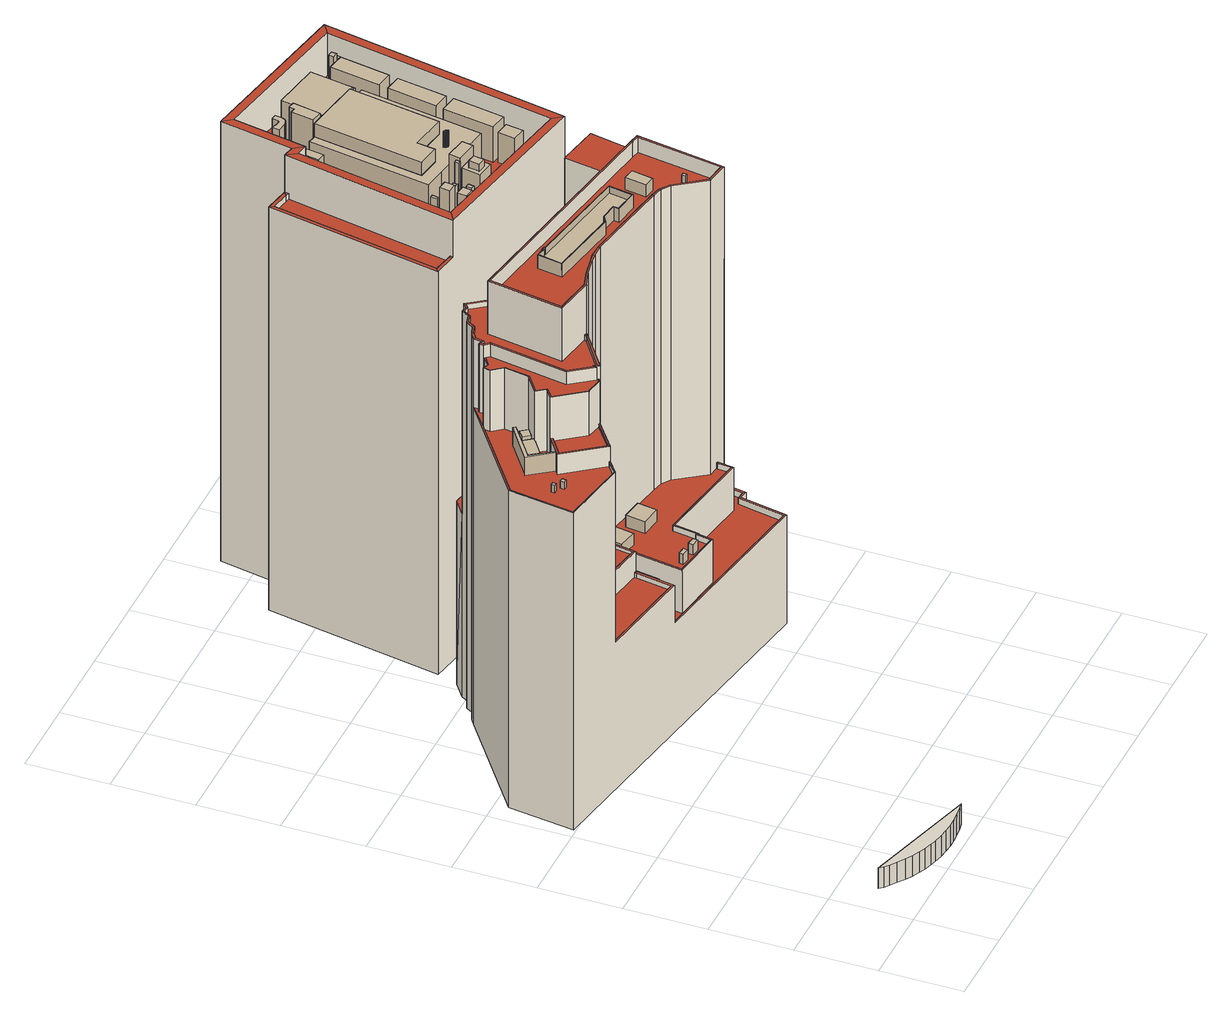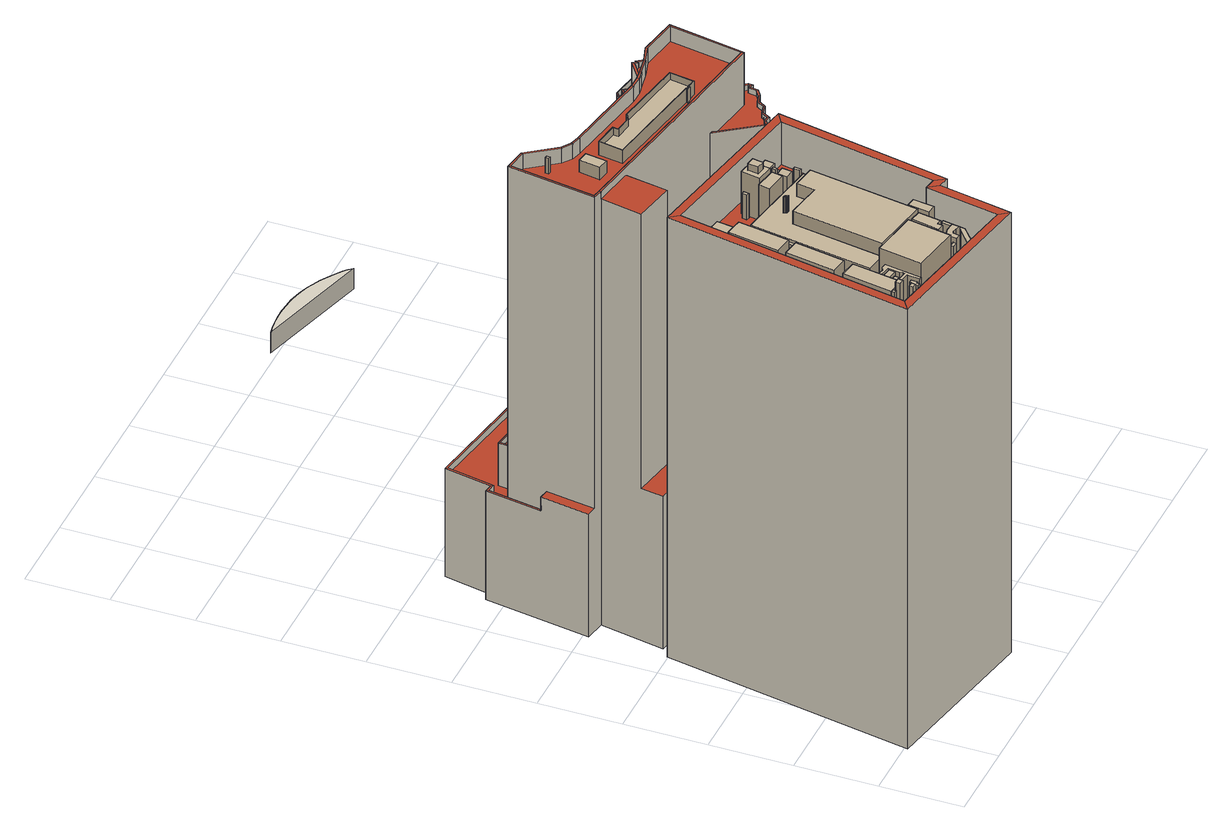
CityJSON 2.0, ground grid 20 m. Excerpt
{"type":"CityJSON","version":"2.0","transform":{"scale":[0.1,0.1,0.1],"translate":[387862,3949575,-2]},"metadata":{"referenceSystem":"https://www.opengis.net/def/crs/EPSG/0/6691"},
"CityObjects":{
"building1":{"type":"Building","attributes":{"class":"3003","usage":"461","measuredHeight":10.1,"storeysAboveGround":9999,"storeysBelowGround":9999,"BuildingDetailAttribute.buildingRoofEdgeArea":-9999,"BuildingDetailAttribute.fireproofStructureType":"1011","BuildingDetailAttribute.urbanPlanType":"21","BuildingDetailAttribute.areaClassificationType":"22","BuildingDetailAttribute.districtsAndZonesType":"5","BuildingDetailAttribute.landUseType":"217","BuildingDetailAttribute.detailedUsage":"0","BuildingDetailAttribute.specifiedBuildingCoverageRate":60,"BuildingDetailAttribute.specifiedFloorAreaRate":300,"BuildingDetailAttribute.surveyYear":"0001","BuildingIDAttribute.prefecture":"13","BuildingIDAttribute.city":"13101"},"geometry":[{"type":"Solid","lod":"1","boundaries":[[[[0,1,2,3,4,5,6,7,8,9,10,11,12,13,14,15,16]],[[15,17,18,16]],[[14,19,17,15]],[[13,20,19,14]],[[12,21,20,13]],[[11,22,21,12]],[[10,23,22,11]],[[9,24,23,10]],[[8,25,24,9]],[[7,26,25,8]],[[6,27,26,7]],[[5,28,27,6]],[[4,29,28,5]],[[3,30,29,4]],[[2,31,30,3]],[[1,32,31,2]],[[0,33,32,1]],[[16,18,33,0]],[[17,19,20,21,22,23,24,25,26,27,28,29,30,31,32,33,18]]]]}]},
"building2":{"type":"Building","attributes":{"延べ面積換算係数":"1","大字・町コード":"55","町・丁目コード":"1","13+区市町村コード+大字・町コード+町・丁目コード":"13101055001","地区計画":"大手町・丸の内・有楽町地区","class":"3002","usage":"403","measuredHeight":117,"storeysAboveGround":23,"storeysBelowGround":0,"RiverFloodingRiskAttribute.description":"10","RiverFloodingRiskAttribute.rank":"1","RiverFloodingRiskAttribute.depth":0.21,"RiverFloodingRiskAttribute.adminType":"2","RiverFloodingRiskAttribute.scale":"2","HighTideRiskAttribute.description":"2","HighTideRiskAttribute.rank":"1","HighTideRiskAttribute.depth":0.19,"BuildingDetailAttribute.buildingRoofEdgeArea":3677.31,"BuildingDetailAttribute.fireproofStructureType":"1001","BuildingDetailAttribute.urbanPlanType":"21","BuildingDetailAttribute.areaClassificationType":"22","BuildingDetailAttribute.districtsAndZonesType":"10","BuildingDetailAttribute.landUseType":"212","BuildingDetailAttribute.detailedUsage":"1241","BuildingDetailAttribute.specifiedBuildingCoverageRate":80,"BuildingDetailAttribute.specifiedFloorAreaRate":1300,"BuildingDetailAttribute.surveyYear":2021,"BuildingIDAttribute.prefecture":"13","BuildingIDAttribute.city":"13101"},"address":[{"country":"日本","locality":"東京都千代田区丸の内一丁目"}],"children":["building2-1","building2-2","building2-3","building2-4"],"geometry":[{"type":"Solid","lod":"2","boundaries":[[[[34,35,36,37,38,39,40,41,42,43,44,45,46,47,48,49,50]],[[51,52,53,54]],[[55,56,57,58]],[[59,60,61,62]],[[63,64,65,66]],[[67,68,69,70]],[[71,72,73,74,75,76,77]],[[78,79,80,81]],[[82,83,84,85]],[[86,87,88,89,90,91,92,93,94,95,96,97,98,99,100]],[[83,101,84]],[[102,103,104,105]],[[106,107,108,109]],[[110,111,63,66]],[[112,113,114,115]],[[116,117,118,119,120,121,122,123,124,125,126,127,128,129]],[[130,131,112,115]],[[132,133,134,135]],[[136,137,138,139,140,141]],[[142,143,144,145]],[[146,147,148,149]],[[150,151,152,153]],[[154,155,156,157]],[[60,158,159,61]],[[160,161,162,163]],[[164,165,166,167,168,169,170,171,172,173,174,175,176,177,178,179,180,181,182,183,184,185]],[[186,187,188,189]],[[190,191,192,193,194,195,196,197,198]],[[103,111,110,104]],[[199,200,201,202]],[[64,203,204,65]],[[205,143,142,206]],[[207,208,209,210]],[[211,212,213,214]],[[145,144,102,105]],[[108,215,109]],[[162,216,217,163]],[[218,219,220,221]],[[222,223,224]],[[225,226,227,228]],[[229,154,157,230]],[[203,231,232,204]],[[233,234,68,67]],[[217,216,229,230]],[[231,59,62,232]],[[235,236,221,220,237,210,209,160,163,217,230,157,156,238,239,240,241,242]],[[243,239,238]],[[208,161,160,209]],[[214,213,244,245]],[[226,246,227]],[[247,248,82,85]],[[249,202,201,250]],[[218,221,236]],[[152,234,233,153]],[[220,219,251,237]],[[69,252,70]],[[80,79,253,254]],[[255,256,257,258]],[[113,259,260,114]],[[257,261,258]],[[262,200,199,263]],[[264,265,266,267,268,269,270,271,272,273,274,275,276,277,278,279,280,281]],[[282,283,284,285]],[[286,205,206,287]],[[288,289,290,291,292,53,52,293]],[[294,295,296]],[[156,155,243,238]],[[245,244,78,81]],[[51,54,297,298]],[[222,131,130,223]],[[299,300,301,302,303,304,305,306,307,308,309,310,311,312,313,314,315,316,317]],[[318,225,228,319]],[[320,321,322,323]],[[324,325,326,327,328]],[[134,133,282,285]],[[283,329,284]],[[330,331,332,333]],[[158,286,287,159]],[[297,256,255,298]],[[321,248,247,322]],[[334,335,336,337,338]],[[253,55,58,254]],[[339,262,263,340]],[[250,212,211,249]],[[341,342,343,344,345,346,347,348]],[[251,207,210,237]],[[336,325,324,337]],[[57,56,151,150]],[[339,340,349]],[[318,319,350]],[[320,323,351]],[[294,107,106,295]],[[352,353,354,355,356,357,358]],[[260,259,132,135]],[[291,253,79,292]],[[285,284,317,316]],[[52,51,88,87]],[[111,103,146,149,34,50,331]],[[213,212,43,42]],[[80,254,164,185]],[[207,251,293,86,100]],[[62,61,124,123]],[[231,203,69,353,352]],[[296,295,355,354]],[[59,306,305,60]],[[180,179,202,249]],[[45,201,194]],[[349,340,176,175]],[[346,345,246,226,107,294]],[[302,205,286,303]],[[134,285,316,315]],[[282,279,278,283]],[[245,81,184,183]],[[142,145,129,128]],[[40,39,54,53]],[[102,277,276,147,146,103]],[[254,58,165,164]],[[54,39,38,297]],[[95,229,216,96]],[[250,201,45,44]],[[104,110,118,117]],[[214,245,183,182]],[[351,323,270,269]],[[138,48,47,139]],[[181,180,249,211]],[[267,186,189,268]],[[40,53,78,244,41]],[[60,305,304,158]],[[153,233,169,168]],[[267,266,112,131,187,186]],[[324,328,73,72]],[[192,139,47,46,193]],[[322,247,272,271]],[[290,289,218,236,235,56,55]],[[141,140,191,190]],[[194,201,200,195]],[[206,142,128,127]],[[278,277,102,144,300,299,329,283]],[[141,190,333,332,136]],[[195,200,262,196]],[[290,55,253,291]],[[95,94,335,334,76,75,154,229]],[[328,327,74,73]],[[173,172,252,69,203,64]],[[319,228,343,342]],[[65,204,121,120]],[[228,227,344,343]],[[276,275,101,83,148,147]],[[292,79,78,53]],[[57,150,167,166]],[[135,134,315,314]],[[340,263,177,176]],[[97,162,161,98]],[[196,262,339,197]],[[212,250,44,43]],[[301,143,205,302]],[[84,101,275,274]],[[61,159,125,124]],[[294,296,354,353,69,68]],[[332,331,50,49,137,136]],[[232,62,123,122]],[[265,113,112,266]],[[279,282,133,280]],[[298,255,90,89]],[[140,139,192,191]],[[46,45,194]],[[81,80,185,184]],[[287,206,127,126]],[[96,216,162,97]],[[110,66,119,118]],[[337,324,72,71]],[[347,346,294,68,234,240,239,243]],[[173,64,63,174]],[[227,246,345,344]],[[98,161,208,99]],[[132,281,280,133]],[[113,265,264,259]],[[225,320,351,269,268,189,188,222,224,308,307,108,107,226]],[[145,105,116,129]],[[300,144,143,301]],[[288,219,218,289]],[[75,74,327,326,155,154]],[[150,153,168,167]],[[85,84,274,273]],[[263,199,178,177]],[[115,114,312,311]],[[114,260,313,312]],[[247,85,273,272]],[[199,202,179,178]],[[235,242,151,56]],[[295,106,356,355]],[[211,214,182,181]],[[321,37,36,248]],[[323,322,271,270]],[[42,41,244,213]],[[67,70,171,170]],[[258,261,92,91]],[[338,337,71,77]],[[241,240,234,152]],[[111,331,330,198,197,339,349,175,174,63]],[[224,223,309,308]],[[284,329,299,317]],[[159,287,126,125]],[[106,109,357,356]],[[66,65,120,119]],[[255,258,91,90]],[[137,49,48,138]],[[256,318,350,341,348,326,325,257]],[[105,104,117,116]],[[109,215,358,357]],[[242,241,152,151]],[[303,286,158,304]],[[293,251,219,288]],[[223,130,310,309]],[[293,52,87,86]],[[233,67,170,169]],[[51,298,89,88]],[[352,358,215,108,307,306,59,231]],[[248,36,35,82]],[[204,232,122,121]],[[350,319,342,341]],[[93,92,261,257,325,336]],[[149,148,83,82,35,34]],[[58,57,166,165]],[[99,208,207,100]],[[130,115,311,310]],[[281,132,259,264]],[[93,336,335,94]],[[243,155,326,348,347]],[[193,46,194]],[[260,135,314,313]],[[334,338,77,76]],[[70,252,172,171]],[[198,330,333,190]],[[256,297,38,37,321,320,225,318]],[[187,131,222,188]]]],"semantics":{"surfaces":[{"type":"GroundSurface"},{"type":"RoofSurface"},{"type":"WallSurface"}],"values":[[0,1,1,1,1,1,1,1,1,1,1,1,1,1,1,1,1,1,1,1,1,1,1,1,1,1,1,1,1,1,1,1,1,1,1,1,1,1,1,1,1,1,1,1,1,1,1,1,1,1,1,1,1,1,1,1,1,1,1,1,1,1,1,1,1,1,1,1,1,1,1,1,1,1,1,1,1,1,1,1,1,1,1,1,1,1,1,1,1,1,1,1,1,1,2,2,2,2,2,2,2,2,2,2,2,2,2,2,2,2,2,2,2,2,2,2,2,2,2,2,2,2,2,2,2,2,2,2,2,2,2,2,2,2,2,2,2,2,2,2,2,2,2,2,2,2,2,2,2,2,2,2,2,2,2,2,2,2,2,2,2,2,2,2,2,2,2,2,2,2,2,2,2,2,2,2,2,2,2,2,2,2,2,2,2,2,2,2,2,2,2,2,2,2,2,2,2,2,2,2,2,2,2,2,2,2,2,2,2,2,2,2,2,2,2,2,2,2,2,2,2,2,2,2,2,2,2,2,2,2,2,2,2,2,2,2]]}}]},
"building2-1":{"type":"BuildingInstallation","parents":["building2"],"geometry":[{"type":"MultiSurface","lod":"2","boundaries":[[[359,360,361,362]],[[363,364,365,366]],[[367,368,369,370]],[[371,372,373,374]],[[375,376,377,378]],[[379,380,381,382]],[[383,384,385,386]],[[387,388,389,390,391,392,393,394,395,396,97]],[[397,398,399,400]],[[401,402,403,404]],[[405,406,407,408]],[[409,410,411,412]],[[413,414,415,416]],[[417,418,419,420]],[[421,422,423,424]],[[425,426,427,428,197]],[[387,429,430,388]],[[431,432,393,392]],[[433,395,394,434,435,389,388,430]],[[396,395,433,436]],[[397,437,438,398]],[[438,439,399,398]],[[393,432,434,394]],[[439,438,437,440]],[[400,440,437,397]],[[439,440,400,399]],[[441,442,426,425]],[[443,427,426,442]],[[444,441,425,197]],[[442,441,444,445,443]],[[443,445,428,427]],[[197,428,445,444]],[[446,447,414,413]],[[416,448,446,413]],[[449,450,421,424]],[[451,447,446,448]],[[414,447,451,415]],[[423,452,449,424]],[[450,449,452,453]],[[421,450,453,422]],[[415,451,448,416]],[[453,452,423,422]],[[405,454,455,406]],[[456,457,417,420]],[[408,458,454,405]],[[419,459,456,420]],[[460,455,454,458]],[[457,456,459,461]],[[417,457,461,418]],[[406,455,460,407]],[[461,459,419,418]],[[407,460,458,408]],[[409,462,463,410]],[[401,404,464,465]],[[404,403,466,464]],[[467,465,464,466]],[[402,401,465,467]],[[403,402,467,466]],[[412,468,462,409]],[[462,468,469,463]],[[410,463,469,411]],[[411,469,468,412]],[[373,470,471,374]],[[372,472,470,373]],[[470,472,473,471]],[[374,471,473,371]],[[371,473,472,372]],[[369,474,475,370]],[[368,476,474,369]],[[477,475,474,476]],[[475,477,367,370]],[[367,477,476,368]],[[478,431,392,391]],[[435,479,390,389]],[[390,479,478,391]],[[431,478,479,435,434,432]],[[436,433,430,429,480]],[[480,429,387,97]],[[97,396,436,480]],[[384,481,482,385]],[[364,483,484,365]],[[383,485,481,384]],[[482,481,485,486]],[[385,482,486,386]],[[487,483,364,363]],[[487,488,484,483]],[[484,488,366,365]],[[366,488,487,363]],[[386,486,485,383]],[[359,489,490,360]],[[362,491,489,359]],[[492,490,489,491]],[[360,490,492,361]],[[361,492,491,362]],[[380,493,494,381]],[[379,495,493,380]],[[494,493,495,496]],[[381,494,496,382]],[[496,495,379,382]],[[377,497,498,378]],[[376,499,497,377]],[[500,498,497,499]],[[378,498,500,375]],[[375,500,499,376]]]}]},
"building2-2":{"type":"BuildingInstallation","parents":["building2"],"geometry":[{"type":"MultiSurface","lod":"2","boundaries":[[[501,502,503,504]],[[505,506,502,501]],[[507,505,501,504]],[[505,507,508,506]],[[506,508,503,502]],[[508,507,504,503]]]}]},
"building2-3":{"type":"BuildingInstallation","parents":["building2"],"geometry":[{"type":"MultiSurface","lod":"2","boundaries":[[[509,510,511,512,513,514,515,516,517,518,519,520]],[[521,520,519,522]],[[522,523,524,521]],[[523,525,526,524]],[[521,527,509,520]],[[521,524,528,527]],[[524,526,529,528]],[[530,511,510,531]],[[531,532,533,530]],[[532,534,535,533]],[[531,510,509,527]],[[527,528,532,531]],[[528,529,534,532]],[[536,522,519,518]],[[536,537,523,522]],[[537,538,525,523]],[[530,539,512,511]],[[530,533,540,539]],[[533,535,541,540]],[[542,543,544,545,546,541,535,534,529,526,525,538]],[[540,541,546,547]],[[548,513,512,539]],[[539,540,547,548]],[[549,542,538,537]],[[550,549,537,536]],[[550,536,518,517]],[[551,543,542,549]],[[552,551,549,550]],[[553,545,544,554]],[[547,546,545,553]],[[552,550,517,516]],[[555,553,554,556]],[[554,544,543,551]],[[548,547,553,555]],[[555,556,515,514]],[[556,554,551,552]],[[548,555,514,513]],[[556,552,516,515]]]}]},
"building2-4":{"type":"BuildingInstallation","parents":["building2"],"geometry":[{"type":"MultiSurface","lod":"2","boundaries":[[[557,558,559,560,561,562,563,564]],[[565,566,567,568,569,570,571,572,573,574,575,576,577]],[[577,578,579,565]],[[565,579,580,566]],[[580,581,567,566]],[[576,582,578,577]],[[567,581,583,568]],[[568,583,584,569]],[[575,585,582,576]],[[574,586,585,575]],[[579,578,582,585,586,587,588,589,590,584,583,581,580]],[[573,587,586,574]],[[569,584,590,570]],[[572,588,587,573]],[[571,589,588,572]],[[570,590,589,571]],[[561,591,592,562]],[[560,593,591,561]],[[562,592,594,563]],[[559,595,593,560]],[[596,597,594,592,591,593,595,598]],[[563,594,597,564]],[[558,598,595,559]],[[564,597,596,557]],[[557,596,598,558]]]}]},
"building3":{"type":"Building","attributes":{"延べ面積換算係数":"1","大字・町コード":"55","町・丁目コード":"1","13+区市町村コード+大字・町コード+町・丁目コード":"13101055001","地区計画":"大手町・丸の内・有楽町地区","class":"3002","usage":"401","measuredHeight":121.7,"storeysAboveGround":20,"storeysBelowGround":3,"RiverFloodingRiskAttribute.description":"10","RiverFloodingRiskAttribute.rank":"1","RiverFloodingRiskAttribute.depth":0.48,"RiverFloodingRiskAttribute.adminType":"2","RiverFloodingRiskAttribute.scale":"2","HighTideRiskAttribute.description":"2","HighTideRiskAttribute.rank":"1","HighTideRiskAttribute.depth":0.18,"BuildingDetailAttribute.buildingRoofEdgeArea":2990.42,"BuildingDetailAttribute.fireproofStructureType":"1001","BuildingDetailAttribute.urbanPlanType":"21","BuildingDetailAttribute.areaClassificationType":"22","BuildingDetailAttribute.districtsAndZonesType":"10","BuildingDetailAttribute.landUseType":"212","BuildingDetailAttribute.detailedUsage":"1210","BuildingDetailAttribute.specifiedBuildingCoverageRate":80,"BuildingDetailAttribute.specifiedFloorAreaRate":1300,"BuildingDetailAttribute.surveyYear":2021,"BuildingIDAttribute.prefecture":"13","BuildingIDAttribute.city":"13101"},"address":[{"country":"日本","locality":"東京都千代田区丸の内一丁目"}],"children":["building3-1","building3-2","building3-3","building3-4","building3-5"],"geometry":[{"type":"Solid","lod":"2","boundaries":[[[[599,600,601,602,603,604]],[[605,606,607,608]],[[609,605,608,610]],[[611,612,613]],[[614,611,613,615]],[[616,617,618,619,620,621]],[[622,623,624]],[[625,626,627,628]],[[629,609,610,630]],[[622,631,632,623]],[[626,629,630,627]],[[633,634,635,636,637,638]],[[631,614,615,632]],[[607,606,625,628]],[[624,623,633,638]],[[627,630,620,619]],[[629,599,604,609]],[[631,601,600,614]],[[605,603,602,606]],[[608,607,617,616]],[[613,612,637,636]],[[609,604,603,605]],[[630,610,621,620]],[[610,608,616,621]],[[623,632,634,633]],[[615,613,636,635]],[[629,626,611,614,600,599]],[[628,627,619,618]],[[638,637,612,611,626,625,622,624]],[[632,615,635,634]],[[625,606,602,601,631,622]],[[607,628,618,617]]]],"semantics":{"surfaces":[{"type":"GroundSurface"},{"type":"RoofSurface"},{"type":"WallSurface"}],"values":[[0,1,1,1,1,1,1,1,1,1,1,1,1,1,2,2,2,2,2,2,2,2,2,2,2,2,2,2,2,2,2,2]]}}]},
"building3-1":{"type":"BuildingInstallation","parents":["building3"],"geometry":[{"type":"MultiSurface","lod":"2","boundaries":[[[639,640,641,642,643,644,645,646,647,648,649,650,651]],[[652,653,654,655,656,657,658,659,660,661,662,663,664,665]],[[666,667,668,669,670,671,672,673,674,675,676,677]],[[678,679,680,681,682,683,684]],[[685,686,687,688,689,690,691,692,693,694,695,696,697,698]],[[666,677,699,700]],[[649,648,701,702]],[[650,649,702,703]],[[648,647,704,701]],[[651,650,703,705]],[[639,651,705,706]],[[647,646,707,704]],[[640,639,706,708]],[[646,645,709,707]],[[645,644,710,709]],[[641,640,708,711]],[[709,710,712,713,711,708,706,705,703,702,701,704,707]],[[644,643,712,710]],[[642,641,711,713]],[[643,642,713,712]],[[656,655,714,715]],[[655,654,716,714]],[[654,653,717,716]],[[653,652,718,717]],[[652,665,719,718]],[[665,664,720,719]],[[682,681,721,722]],[[664,663,723,720]],[[724,725,726,727,728,715,714,716,717,718,719,720,723,729]],[[657,656,715,728]],[[662,661,724,729]],[[663,662,729,723]],[[661,660,725,724]],[[660,659,726,725]],[[681,680,730,721]],[[683,682,722,731]],[[677,676,732,699]],[[676,675,733,732]],[[675,674,734,733]],[[659,658,727,726]],[[674,673,735,734]],[[673,672,736,735]],[[732,733,734,735,736,737,738,739,740,741,700,699]],[[672,671,737,736]],[[731,722,721,730,742,743,744]],[[697,696,745,746]],[[698,697,746,747]],[[671,670,738,737]],[[696,695,748,745]],[[667,666,700,741]],[[695,694,749,748]],[[670,669,739,738]],[[668,667,741,740]],[[658,657,728,727]],[[669,668,740,739]],[[694,693,750,749]],[[685,698,747,751]],[[693,692,752,750]],[[688,687,753,754]],[[687,686,755,753]],[[756,757,758,754,753,755,751,747,746,745,748,749,750,752]],[[689,688,754,758]],[[686,685,751,755]],[[680,679,742,730]],[[692,691,756,752]],[[690,689,758,757]],[[684,683,731,744]],[[691,690,757,756]],[[679,678,743,742]],[[678,684,744,743]]]}]},
"building3-2":{"type":"BuildingInstallation","parents":["building3"],"geometry":[{"type":"MultiSurface","lod":"2","boundaries":[[[759,760,761,762]],[[763,759,762,764]],[[765,763,764,766]],[[760,767,768,761]],[[769,765,766,770]],[[771,772,773,774]],[[772,775,776,773]],[[777,760,778,779]],[[760,759,780,778]],[[767,771,774,768]],[[759,763,781,780]],[[782,783,784,785]],[[780,781,786,787,779,778]],[[768,774,773,776,788,789,770,766,764,762,761]],[[786,781,763,765]],[[775,790,788,776]],[[769,777,779,787]],[[783,791,792,784]],[[793,785,784,792]],[[657,782,785,793]],[[765,769,787,786]],[[791,657,793,792]],[[794,769,770,789]],[[790,794,789,788]],[[763,765,769,794,790,775,772,771,767,760,759]],[[759,760,777,769,765,763]],[[782,657,791,783]]]}]},
"building3-3":{"type":"BuildingInstallation","parents":["building3"],"geometry":[{"type":"MultiSurface","lod":"2","boundaries":[[[795,796,797,798,799,800]],[[796,795,801,802]],[[795,800,803,801]],[[797,796,802,804]],[[805,806,804,802,801,803]],[[798,797,804,806]],[[799,798,806,805]],[[800,799,805,803]]]}]},
"building3-4":{"type":"BuildingInstallation","parents":["building3"],"geometry":[{"type":"MultiSurface","lod":"2","boundaries":[[[807,808,809,810,811,812,813,814,815,816,817,818,819,820,821,822,823,824,825,826,827,828,829,830,831,832,833,834,835,836]],[[831,830,837,838]],[[832,831,838,839]],[[830,829,840,837]],[[833,832,839,841]],[[829,828,842,840]],[[834,833,841,843]],[[835,834,843,844]],[[828,827,845,842]],[[836,835,844,846]],[[807,836,846,847]],[[808,807,847,848]],[[827,826,849,845]],[[809,808,848,850]],[[810,809,850,851]],[[826,825,852,849]],[[853,854,855,856,857,858,859,860,861,862,863,851,850,848,847,846,844,843,841,839,838,837,840,842,845,849,852,864,865,866]],[[825,824,864,852]],[[824,823,865,864]],[[811,810,851,863]],[[823,822,866,865]],[[812,811,863,862]],[[822,821,853,866]],[[821,820,854,853]],[[813,812,862,861]],[[820,819,855,854]],[[819,818,856,855]],[[818,817,857,856]],[[814,813,861,860]],[[815,814,860,859]],[[817,816,858,857]],[[816,815,859,858]]]}]},
"building3-5":{"type":"BuildingInstallation","parents":["building3"],"geometry":[{"type":"MultiSurface","lod":"2","boundaries":[[[867,868,869,870]],[[871,872,873,874]],[[875,876,877,878]],[[879,880,881,882]],[[883,884,885,886]],[[887,888,889,890]],[[891,892,893,894]],[[895,896,897,898]],[[899,900,901,902]],[[903,904,905,906]],[[907,908,909,910]],[[911,912,913,914]],[[915,916,917,918]],[[919,920,921,922]],[[923,924,925,926]],[[927,928,929,930]],[[931,932,933,934]],[[935,936,937,938]],[[939,940,941,942]],[[943,944,945,946]],[[947,948,949,950]],[[951,952,953,954]],[[950,949,955,956]],[[957,958,959,960]],[[961,962,963,964]],[[965,966,967,968]],[[969,962,961,970]],[[971,972,973,974]],[[975,976,977,978]],[[979,980,981,982]],[[983,984,985,986]],[[987,988,989,990]],[[982,981,991,992]],[[993,994,995,996]],[[997,998,999,1000]],[[1001,1002,1003,1004]],[[1005,1006,1007,1008]],[[1009,1010,1011,1012,1013,1014,1015]],[[1016,1002,1001,1017]],[[1018,1019,1020,1021]],[[1022,1023,1024,1025]],[[1026,1027,1028,1029]],[[1030,1031,1032,1033]],[[1034,1035,1036,1037]],[[1038,1039,1040,1041]],[[1042,1043,1044,1045]],[[1046,1047,1048,1049]],[[1050,1051,1052,1053]],[[1054,1055,1056,1057]],[[1058,1059,1060,1061]],[[1062,1063,1064,1065]],[[1066,1067,1068,1069]],[[1070,1071,1061,1072]],[[1073,1074,1075,1076]],[[1077,1078,1079,1080]],[[1081,1082,1083,1084]],[[1085,691,1086,1087]],[[870,869,1088,1089]],[[894,893,1090,1091]],[[905,904,1092,1093]],[[960,959,1094,1095]],[[976,975,1096,1097]],[[1052,1051,1098,1099]],[[1068,1067,1100,1101]],[[1072,1061,1102,1103]],[[896,895,1104,1105]],[[895,898,1106,1104]],[[1105,1104,1106,1107]],[[871,874,1108,1109]],[[897,896,1105,1107]],[[874,873,1110,1108]],[[898,897,1107,1106]],[[1111,1109,1108,1110]],[[872,871,1109,1111]],[[915,918,1112,1113]],[[873,872,1111,1110]],[[918,917,1114,1112]],[[1115,1113,1112,1114]],[[916,915,1113,1115]],[[917,916,1115,1114]],[[1010,1009,1116,1117]],[[1009,1015,1118,1116]],[[1011,1010,1117,1119]],[[887,890,1120,1121]],[[1013,1012,1122,1123]],[[1012,1011,1119,1122]],[[1056,1055,1124,1125]],[[1126,1123,1122,1119,1117,1116,1118]],[[907,910,1127,1128]],[[890,889,1129,1120]],[[1055,1054,1130,1124]],[[1015,1014,1126,1118]],[[1131,1121,1120,1129]],[[888,887,1121,1131]],[[1014,1013,1123,1126]],[[1124,1130,1132,1125]],[[910,909,1133,1127]],[[1057,1056,1125,1132]],[[1134,1128,1127,1133]],[[908,907,1128,1134]],[[889,888,1131,1129]],[[1054,1057,1132,1130]],[[909,908,1134,1133]],[[903,906,1135,1136]],[[892,891,1137,1138]],[[891,894,1091,1137]],[[1138,1137,1091,1090]],[[906,905,1093,1135]],[[893,892,1138,1090]],[[1092,1136,1135,1093]],[[904,903,1136,1092]],[[885,884,1139,1140]],[[902,901,1141,1142]],[[882,881,1143,1144]],[[901,900,1145,1141]],[[1145,1146,1142,1141]],[[899,902,1142,1146]],[[900,899,1146,1145]],[[981,980,1147,991]],[[919,922,1148,1149]],[[881,880,1150,1143]],[[884,883,1151,1139]],[[1150,1152,1144,1143]],[[1017,1001,1004,1153]],[[879,882,1144,1152]],[[1140,1139,1151,1154]],[[886,885,1140,1154]],[[1041,1040,1155,1156]],[[914,913,1157,1158]],[[880,879,1152,1150]],[[951,954,1159,1160]],[[1053,1052,1099,1161]],[[980,979,1162,1147]],[[954,953,1163,1159]],[[1147,1162,992,991]],[[883,886,1154,1151]],[[1164,1160,1159,1163]],[[952,951,1160,1164]],[[1003,1165,1153,1004]],[[922,921,1166,1148]],[[1016,1017,1153,1165]],[[938,937,1167,1168]],[[869,868,1169,1088]],[[1040,1039,1170,1155]],[[1169,1171,1089,1088]],[[913,912,1172,1157]],[[1173,1149,1148,1166]],[[691,1085,1174,1175]],[[867,870,1089,1171]],[[1170,1176,1156,1155]],[[1172,1177,1158,1157]],[[920,919,1149,1173]],[[868,867,1171,1169]],[[1038,1041,1156,1176]],[[911,914,1158,1177]],[[953,952,1164,1163]],[[1085,1087,1178,1174]],[[1098,1179,1161,1099]],[[1175,1174,1178,1180]],[[1086,691,1175,1180]],[[1050,1053,1161,1179]],[[1087,1086,1180,1178]],[[979,982,992,1162]],[[937,936,1181,1167]],[[1181,1182,1168,1167]],[[949,948,1183,955]],[[935,938,1168,1182]],[[1002,1016,1165,1003]],[[970,961,964,1184]],[[1081,1084,1185,1186]],[[1039,1038,1176,1170]],[[912,911,1177,1172]],[[1084,1083,1187,1185]],[[1008,1007,1188,1189]],[[1190,1186,1185,1187]],[[1082,1081,1186,1190]],[[1051,1050,1179,1098]],[[921,920,1173,1166]],[[1083,1082,1190,1187]],[[1033,1032,1191,1192]],[[936,935,1182,1181]],[[1049,1048,1193,1194]],[[948,947,1195,1183]],[[1183,1195,956,955]],[[963,1196,1184,964]],[[969,970,1184,1196]],[[1007,1006,1197,1188]],[[1197,1198,1189,1188]],[[1005,1008,1189,1198]],[[1032,1031,1199,1191]],[[1199,1200,1192,1191]],[[1030,1033,1192,1200]],[[1048,1047,1201,1193]],[[1201,1202,1194,1193]],[[1046,1049,1194,1202]],[[947,950,956,1195]],[[962,969,1196,963]],[[1006,1005,1198,1197]],[[930,929,1203,1204]],[[1031,1030,1200,1199]],[[942,941,1205,1206]],[[968,967,1207,1208]],[[929,928,1209,1203]],[[1047,1046,1202,1201]],[[1209,1210,1204,1203]],[[927,930,1204,1210]],[[941,940,1211,1205]],[[1022,1025,1212,1213]],[[1211,1214,1206,1205]],[[967,966,1215,1207]],[[1215,1216,1208,1207]],[[939,942,1206,1214]],[[965,968,1208,1216]],[[928,927,1210,1209]],[[1025,1024,1217,1212]],[[978,977,1218,1219]],[[1220,1213,1212,1217]],[[1023,1022,1213,1220]],[[977,976,1097,1218]],[[1000,999,1221,1222]],[[940,939,1214,1211]],[[1097,1096,1219,1218]],[[966,965,1216,1215]],[[975,978,1219,1096]],[[1024,1023,1220,1217]],[[999,998,1223,1221]],[[1223,1224,1222,1221]],[[997,1000,1222,1224]],[[974,973,1225,1226]],[[998,997,1224,1223]],[[959,958,1227,1094]],[[1227,1228,1095,1094]],[[1021,1020,1229,1230]],[[957,960,1095,1228]],[[926,925,1231,1232]],[[973,972,1233,1225]],[[995,994,1234,1235]],[[1233,1236,1226,1225]],[[925,924,1237,1231]],[[971,974,1226,1236]],[[958,957,1228,1227]],[[1237,1238,1232,1231]],[[994,993,1239,1234]],[[972,971,1236,1233]],[[1020,1019,1240,1229]],[[1234,1239,1241,1235]],[[1037,1036,1242,1243]],[[923,926,1232,1238]],[[996,995,1235,1241]],[[1240,1244,1230,1229]],[[924,923,1238,1237]],[[1018,1021,1230,1244]],[[945,944,1245,1246]],[[993,996,1241,1239]],[[946,945,1246,1247]],[[1036,1035,1248,1242]],[[1248,1249,1243,1242]],[[878,877,1250,1251]],[[1034,1037,1243,1249]],[[1019,1018,1244,1240]],[[1245,1252,1247,1246]],[[1035,1034,1249,1248]],[[944,943,1252,1245]],[[1063,1062,1253,1254]],[[934,933,1255,1256]],[[986,985,1257,1258]],[[943,946,1247,1252]],[[985,984,1259,1257]],[[1259,1260,1258,1257]],[[877,876,1261,1250]],[[983,986,1258,1260]],[[1029,1028,1262,1263]],[[984,983,1260,1259]],[[1261,1264,1251,1250]],[[1028,1027,1265,1262]],[[1069,1068,1101,1266]],[[875,878,1251,1264]],[[1265,1267,1263,1262]],[[933,932,1268,1255]],[[1026,1029,1263,1267]],[[1027,1026,1267,1265]],[[1045,1044,1269,1270]],[[1062,1065,1271,1253]],[[1254,1253,1271,1272]],[[1064,1063,1254,1272]],[[1044,1043,1273,1269]],[[1273,1274,1270,1269]],[[1100,1275,1266,1101]],[[1078,1077,1276,1277]],[[1066,1069,1266,1275]],[[1042,1045,1270,1274]],[[1268,1278,1256,1255]],[[987,990,1279,1280]],[[1043,1042,1274,1273]],[[876,875,1264,1261]],[[1077,1080,1281,1276]],[[1282,1277,1276,1281]],[[1079,1078,1277,1282]],[[1067,1066,1275,1100]],[[931,934,1256,1278]],[[1080,1079,1282,1281]],[[1065,1064,1272,1271]],[[990,989,1283,1279]],[[932,931,1278,1268]],[[1284,1280,1279,1283]],[[1060,1059,1285,1286]],[[988,987,1280,1284]],[[1059,1058,1287,1285]],[[989,988,1284,1283]],[[1286,1285,1287,1288]],[[1074,1073,1289,1290]],[[1061,1060,1286,1288]],[[1073,1076,1291,1289]],[[1290,1289,1291,1292]],[[1075,1074,1290,1292]],[[1076,1075,1292,1291]],[[1058,1061,1288,1287]],[[1070,1072,1103,1293]],[[1294,1293,1103,1102]],[[1071,1070,1293,1294]],[[1061,1071,1294,1102]]]}]}
},
"vertices":[
[217,3,56],[196,5,56],[175,7,56],[153,12,56],[138,16,56],[119,22,56],[104,29,56],[85,38,56],[69,48,56],[51,60,56],[35,71,56],[25,80,56],[17,90,56],[300,11,56],[283,7,56],[259,4,56],[238,3,56],[259,4,111],[238,3,111],[283,7,111],[300,11,111],[17,90,111],[25,80,111],[35,71,111],[51,60,111],[69,48,111],[85,38,111],[104,29,111],[119,22,111],[138,16,111],[153,12,111],[175,7,111],[196,5,111],[217,3,111],
[957,1022,25],[915,764,25],[894,767,25],[872,651,25],[3,797,25],[25,958,25],[276,1142,25],[293,1154,25],[315,1161,25],[326,1179,25],[349,1185,25],[360,1203,25],[399,1232,25],[811,1156,25],[821,1210,25],[937,1188,25],[908,1031,25],[27,956,883],[226,1102,883],[276,1142,883],[25,958,883],[263,1113,1068],[272,1102,1068],[278,1104,1068],[268,1115,1068],[472,944,1197],[496,947,1197],[495,953,1197],[471,949,1197],[322,1128,1197],[290,940,1197],[296,944,1197],[326,1122,1197],[289,858,1068],[288,851,1068],[389,923,1068],[377,920,1068],[142,889,915],[207,799,915],[267,845,915],[272,848,915],[235,855,915],[187,921,915],[184,919,915],[276,1142,1068],[274,1124,1068],[278,1119,1068],[281,1139,1068],[915,764,318],[938,902,318],[932,897,318],[911,770,318],[228,1100,869],[226,1102,869],[27,956,869],[6,799,869],[171,771,869],[202,795,869],[204,797,869],[136,890,869],[185,925,869],[184,925,869],[207,943,869],[192,965,869],[236,998,869],[245,1057,869],[226,1083,869],[932,903,318],[899,809,1197],[933,1026,1197],[927,1022,1197],[895,815,1197],[427,831,475],[431,826,475],[449,940,475],[443,934,475],[907,1026,1197],[908,1031,1197],[477,736,417],[606,716,417],[603,720,417],[482,739,417],[895,815,1157],[927,1022,1157],[907,1026,1157],[326,1122,1157],[296,944,1157],[388,929,1157],[429,941,1157],[471,949,1157],[495,953,1157],[527,953,1157],[747,915,1157],[771,909,1157],[794,893,1157],[845,822,1157],[500,857,417],[496,854,417],[615,753,417],[624,812,417],[621,816,417],[612,758,417],[927,1133,437],[937,1188,437],[821,1210,437],[811,1156,437],[811,1154,437],[824,1152,437],[794,893,1197],[790,890,1197],[842,817,1197],[845,822,1197],[933,1026,356],[914,906,356],[938,902,356],[957,1022,356],[245,913,1068],[240,911,1068],[280,856,1068],[281,863,1068],[235,855,1034],[277,848,1034],[276,850,1034],[237,857,1034],[526,947,1197],[527,953,1197],[239,997,1034],[236,998,1034],[192,965,1034],[195,965,1034],[269,1120,1054],[268,1115,1054],[278,1104,1054],[245,913,1054],[281,863,1054],[284,865,1054],[289,858,1054],[377,920,1054],[380,925,1054],[290,940,1054],[322,1128,1054],[455,1106,1054],[453,1111,1054],[386,1204,1054],[375,1196,1054],[361,1198,1054],[351,1181,1054],[329,1175,1054],[318,1157,1054],[297,1151,1054],[281,1139,1054],[278,1119,1054],[486,793,372],[496,854,372],[436,863,372],[427,802,372],[824,1152,520],[811,1154,520],[811,1156,520],[399,1232,520],[360,1203,520],[374,1201,520],[387,1211,520],[463,1104,520],[807,1048,520],[375,1196,1068],[374,1201,1068],[360,1203,1068],[361,1198,1068],[389,923,1197],[388,929,1197],[769,904,1197],[771,909,1197],[226,1083,1034],[245,1057,1034],[248,1057,1034],[228,1084,1034],[329,1175,1068],[326,1179,1068],[315,1161,1068],[318,1157,1068],[443,939,475],[207,943,1034],[210,943,1034],[264,1112,1034],[242,1096,1034],[242,1094,1034],[264,1109,1034],[436,863,417],[441,866,417],[437,867,417],[415,728,422],[431,826,422],[424,821,422],[410,734,422],[184,925,1034],[187,925,1034],[430,936,1197],[429,941,1197],[284,865,1068],[283,858,1068],[272,1102,1034],[266,1110,1034],[230,1097,1034],[283,855,1034],[285,856,1034],[283,858,1034],[280,856,1034],[240,911,1034],[286,854,1034],[293,1154,1068],[297,1151,1068],[425,827,422],[890,772,318],[894,767,318],[351,1181,1068],[349,1185,1068],[228,1100,1034],[380,925,1068],[264,1125,1068],[269,1120,1068],[171,771,883],[172,768,883],[206,794,883],[202,795,883],[612,753,417],[609,758,417],[204,797,883],[387,1211,1068],[386,1204,1068],[612,753,301],[606,716,301],[477,736,301],[486,793,301],[427,802,301],[416,733,301],[421,732,301],[868,657,301],[890,772,301],[911,770,301],[932,897,301],[932,903,301],[914,906,301],[899,809,301],[871,813,301],[866,773,301],[624,812,301],[615,753,301],[866,773,417],[871,813,417],[866,810,417],[863,778,417],[746,910,1197],[747,915,1197],[242,1096,883],[264,1112,883],[263,1113,883],[264,1125,883],[274,1124,883],[228,1100,883],[288,851,475],[299,854,475],[295,856,475],[3,797,883],[6,799,883],[866,814,402],[842,817,402],[790,890,402],[769,904,402],[746,910,402],[526,947,402],[496,947,402],[472,944,402],[449,940,402],[437,867,402],[441,866,402],[500,857,402],[482,739,402],[603,720,402],[609,758,402],[612,758,402],[621,816,402],[863,778,402],[866,810,402],[172,768,422],[185,772,422],[415,728,318],[872,651,318],[868,657,318],[421,732,318],[207,799,923],[206,794,923],[277,848,923],[272,848,923],[267,845,923],[866,814,417],[807,1048,1177],[908,1031,1177],[927,1133,1177],[824,1152,1177],[187,921,923],[185,925,923],[136,890,923],[142,889,923],[184,919,923],[463,1104,1068],[453,1111,1068],[178,773,409],[185,772,409],[410,734,409],[424,821,409],[425,827,409],[288,851,409],[286,854,409],[277,848,409],[455,1106,1068],[178,773,422],[416,733,318],[430,936,466],[389,923,466],[295,856,466],[299,854,466],[427,831,466],[443,934,466],[443,939,466],
[556,742,402],[558,754,402],[577,751,402],[576,739,402],[535,746,402],[516,749,402],[518,759,402],[536,757,402],[101,863,869],[99,853,869],[90,855,869],[92,865,869],[80,877,869],[80,869,869],[71,869,869],[72,878,869],[842,881,1157],[841,873,1157],[834,874,1157],[835,882,1157],[639,861,402],[589,868,402],[596,916,402],[646,908,402],[542,876,402],[495,884,402],[503,931,402],[550,923,402],[153,937,869],[134,964,869],[115,950,869],[151,900,869],[147,897,869],[106,953,869],[197,1019,869],[201,1013,869],[177,995,869],[196,969,869],[200,977,869],[188,993,869],[206,1007,869],[219,990,869],[683,997,1157],[691,995,1157],[688,981,1157],[680,982,1157],[644,991,1157],[648,1015,1157],[670,1011,1157],[666,988,1157],[672,1103,520],[679,1138,520],[731,1129,520],[725,1093,520],[620,1102,520],[624,1133,520],[631,1132,520],[627,1101,520],[649,1140,520],[671,1136,520],[668,1119,520],[647,1122,520],[625,1143,520],[634,1142,520],[633,1134,520],[624,1135,520],[410,1179,520],[405,1186,520],[427,1200,520],[503,1098,520],[153,937,902],[134,964,902],[106,953,918],[197,1019,918],[177,995,902],[201,1013,918],[115,950,918],[196,969,902],[200,977,905],[188,993,905],[206,1007,905],[219,990,905],[410,1179,545],[405,1186,545],[427,1200,545],[463,1104,545],[503,1098,545],[620,1102,538],[624,1133,538],[627,1101,538],[624,1135,533],[625,1143,533],[631,1132,538],[633,1134,533],[634,1142,533],[644,991,1161],[648,1015,1161],[647,1122,534],[649,1140,534],[666,988,1161],[668,1119,534],[670,1011,1161],[671,1136,534],[672,1103,543],[679,1138,543],[680,982,1161],[683,997,1161],[688,981,1161],[691,995,1161],[725,1093,543],[731,1129,543],[71,869,889],[72,878,889],[80,869,889],[80,877,889],[90,855,889],[92,865,889],[99,853,889],[101,863,889],[147,897,918],[151,900,918],[192,965,902],[495,884,433],[503,931,433],[516,749,430],[518,759,430],[542,876,433],[550,923,433],[535,746,430],[536,757,430],[556,742,430],[558,754,430],[576,739,430],[577,751,430],[589,868,434],[596,916,434],[639,861,434],[646,908,434],[834,874,1199],[835,882,1199],[841,873,1199],[842,881,1199],
[783,944,1157],[791,997,1157],[819,992,1157],[810,940,1157],[783,944,1190],[791,997,1190],[810,940,1190],[819,992,1190],
[678,977,1157],[638,983,1157],[622,974,1157],[445,1004,1157],[455,1065,1157],[477,1062,1157],[477,1065,1157],[488,1063,1157],[488,1060,1157],[746,1016,1157],[736,955,1157],[676,964,1157],[676,964,1193],[736,955,1193],[735,957,1193],[679,966,1193],[735,957,1175],[679,966,1175],[678,977,1193],[680,979,1193],[680,979,1175],[622,974,1193],[638,983,1193],[638,985,1193],[622,976,1193],[638,985,1175],[622,976,1175],[746,1016,1193],[744,1015,1193],[744,1015,1175],[445,1004,1193],[447,1005,1193],[447,1005,1175],[485,1058,1175],[486,1061,1175],[479,1062,1175],[478,1059,1175],[457,1063,1175],[457,1063,1193],[455,1065,1193],[485,1058,1193],[488,1060,1193],[486,1061,1193],[488,1063,1193],[478,1059,1193],[479,1062,1193],[477,1062,1193],[477,1065,1193],
[479,1062,1157],[486,1061,1157],[485,1058,1157],[487,1058,1157],[487,1055,1157],[476,1056,1157],[476,1060,1157],[478,1059,1157],[622,976,1157],[621,984,1157],[619,991,1157],[617,994,1157],[614,995,1157],[495,1017,1157],[497,1029,1157],[622,1008,1157],[626,1006,1157],[629,1002,1157],[632,998,1157],[632,995,1157],[632,982,1157],[632,982,1160],[622,976,1160],[621,984,1160],[619,991,1160],[632,995,1160],[617,994,1160],[614,995,1160],[632,998,1160],[629,1002,1160],[626,1006,1160],[622,1008,1160],[497,1029,1160],[495,1017,1160],[487,1055,1159],[476,1056,1159],[487,1058,1159],[476,1060,1159],[485,1058,1159],[479,1062,1159],[478,1059,1159],[486,1061,1159],
[939,1198,7],[437,1291,7],[517,1720,7],[608,1703,7],[642,1883,7],[1052,1807,7],[642,1883,1196],[608,1703,1196],[626,1678,1196],[659,1858,1196],[1052,1807,1196],[1027,1790,1196],[499,1280,1096],[501,1288,1096],[492,1290,1096],[437,1291,1096],[448,1298,1096],[659,1858,1080],[626,1678,1080],[598,1683,1080],[524,1297,1080],[922,1223,1080],[1027,1790,1080],[581,1708,1096],[571,1701,1096],[580,1699,1096],[581,1708,1196],[499,1280,1196],[524,1297,1196],[598,1683,1196],[939,1198,1196],[922,1223,1196],[517,1720,1096],[524,1709,1096],[571,1701,1080],[524,1709,1080],[448,1298,1080],[492,1290,1080],[501,1288,1080],[580,1699,1080],
[621,1615,1080],[621,1619,1080],[621,1624,1080],[625,1643,1080],[635,1642,1080],[632,1622,1080],[632,1619,1080],[633,1616,1080],[635,1613,1080],[633,1602,1080],[628,1606,1080],[625,1608,1080],[623,1612,1080],[915,1686,1080],[914,1678,1080],[890,1683,1080],[882,1678,1080],[869,1680,1080],[884,1771,1080],[891,1770,1080],[886,1739,1080],[916,1734,1080],[915,1727,1080],[883,1732,1080],[882,1727,1080],[885,1721,1080],[880,1692,1080],[890,1765,1080],[895,1765,1080],[896,1772,1080],[902,1771,1080],[902,1764,1080],[905,1764,1080],[905,1757,1080],[901,1758,1080],[900,1753,1080],[897,1753,1080],[897,1749,1080],[889,1749,1080],[697,1806,1080],[695,1801,1080],[656,1771,1080],[648,1722,1080],[640,1723,1080],[649,1777,1080],[686,1808,1080],[698,1785,1080],[710,1781,1080],[719,1779,1080],[723,1780,1080],[725,1783,1080],[728,1797,1080],[740,1795,1080],[738,1780,1080],[737,1776,1080],[734,1771,1080],[730,1767,1080],[724,1765,1080],[718,1764,1080],[695,1766,1080],[889,1749,1147],[890,1765,1147],[633,1602,1123],[628,1606,1123],[625,1608,1123],[635,1613,1123],[623,1612,1123],[621,1615,1123],[633,1616,1123],[621,1619,1123],[632,1619,1123],[632,1622,1123],[621,1624,1123],[635,1642,1123],[625,1643,1123],[882,1678,1156],[869,1680,1156],[890,1683,1156],[914,1678,1156],[915,1686,1156],[880,1692,1156],[885,1721,1156],[648,1722,1128],[640,1723,1128],[882,1727,1156],[915,1727,1156],[916,1734,1156],[886,1739,1156],[891,1770,1156],[884,1771,1156],[883,1732,1156],[656,1771,1128],[649,1777,1128],[897,1749,1147],[897,1753,1147],[900,1753,1147],[901,1758,1147],[905,1757,1147],[905,1764,1147],[902,1764,1147],[902,1771,1147],[896,1772,1147],[895,1765,1147],[695,1801,1128],[697,1806,1128],[686,1808,1128],[724,1765,1169],[718,1764,1169],[695,1766,1169],[730,1767,1169],[734,1771,1169],[737,1776,1169],[698,1785,1169],[738,1780,1169],[719,1779,1169],[723,1780,1169],[710,1781,1169],[740,1795,1169],[728,1797,1169],[725,1783,1169],
[721,1413,1080],[665,1422,1080],[665,1422,1163],[721,1413,1163],[728,1458,1080],[728,1458,1163],[817,1443,1080],[817,1443,1163],[708,1690,1080],[708,1690,1163],[854,1667,1080],[854,1667,1163],[688,1694,1080],[639,1395,1080],[639,1395,1163],[688,1694,1163],[691,1387,1080],[691,1387,1163],[709,1691,1080],[665,1422,1198],[709,1691,1198],[721,1413,1198],[728,1458,1198],[765,1791,1080],[747,1685,1080],[747,1685,1194],[765,1791,1194],[817,1443,1198],[854,1667,1198],[855,1360,1163],[904,1659,1163],[855,1360,1080],[867,1665,1080],[867,1665,1194],[884,1771,1194],[904,1659,1080],
[720,1698,1080],[729,1753,1080],[742,1751,1080],[744,1764,1080],[760,1761,1080],[748,1693,1080],[720,1698,1198],[729,1753,1198],[748,1693,1198],[742,1751,1198],[760,1761,1198],[744,1764,1198],
[780,1411,1080],[780,1412,1080],[779,1412,1080],[779,1413,1080],[778,1414,1080],[778,1415,1080],[778,1416,1080],[778,1417,1080],[779,1417,1080],[780,1417,1080],[781,1417,1080],[782,1416,1080],[783,1416,1080],[783,1415,1080],[784,1415,1080],[784,1414,1080],[785,1414,1080],[785,1413,1080],[786,1413,1080],[786,1412,1080],[787,1411,1080],[787,1410,1080],[787,1409,1080],[786,1408,1080],[785,1408,1080],[784,1409,1080],[783,1409,1080],[782,1410,1080],[781,1410,1080],[781,1411,1080],[786,1408,1205],[785,1408,1205],[784,1409,1205],[787,1409,1205],[783,1409,1205],[787,1410,1205],[782,1410,1205],[781,1410,1205],[787,1411,1205],[781,1411,1205],[780,1411,1205],[780,1412,1205],[786,1412,1205],[779,1412,1205],[779,1413,1205],[786,1413,1205],[784,1415,1205],[783,1415,1205],[783,1416,1205],[782,1416,1205],[781,1417,1205],[780,1417,1205],[779,1417,1205],[778,1417,1205],[778,1416,1205],[778,1415,1205],[778,1414,1205],[785,1413,1205],[785,1414,1205],[784,1414,1205],
[738,1303,1080],[736,1291,1080],[728,1292,1080],[730,1305,1080],[607,1310,1080],[612,1309,1080],[611,1298,1080],[606,1298,1080],[908,1323,1080],[902,1281,1080],[868,1286,1080],[874,1328,1080],[714,1320,1080],[710,1294,1080],[690,1297,1080],[694,1323,1080],[721,1283,1080],[678,1290,1080],[686,1337,1080],[729,1330,1080],[632,1325,1080],[656,1322,1080],[652,1298,1080],[629,1302,1080],[672,1307,1080],[674,1321,1080],[683,1319,1080],[681,1305,1080],[595,1308,1080],[603,1353,1080],[613,1351,1080],[605,1306,1080],[698,1354,1080],[696,1344,1080],[688,1345,1080],[690,1355,1080],[674,1358,1080],[686,1356,1080],[685,1346,1080],[672,1347,1080],[640,1370,1080],[663,1367,1080],[660,1342,1080],[637,1345,1080],[765,1368,1080],[760,1340,1080],[707,1349,1080],[712,1377,1080],[613,1380,1080],[620,1379,1080],[617,1363,1080],[611,1364,1080],[703,1412,1080],[770,1401,1080],[766,1375,1080],[699,1386,1080],[870,1407,1080],[866,1381,1080],[859,1382,1080],[863,1408,1080],[846,1411,1080],[842,1379,1080],[819,1383,1080],[823,1415,1080],[934,1456,1080],[913,1331,1080],[871,1338,1080],[891,1463,1080],[777,1434,1080],[773,1406,1080],[731,1412,1080],[735,1440,1080],[853,1451,1080],[848,1418,1080],[826,1421,1080],[830,1454,1080],[887,1509,1080],[873,1419,1080],[865,1420,1080],[879,1510,1080],[806,1464,1080],[753,1473,1080],[758,1501,1080],[811,1492,1080],[717,1502,1080],[744,1497,1080],[738,1465,1080],[711,1469,1080],[758,1501,1086],[811,1492,1086],[865,1500,1080],[865,1493,1080],[856,1494,1080],[856,1501,1080],[759,1505,1080],[811,1496,1080],[811,1496,1086],[759,1505,1086],[852,1502,1080],[851,1495,1080],[831,1498,1080],[832,1505,1080],[817,1530,1080],[764,1539,1080],[869,1530,1080],[866,1509,1080],[858,1510,1080],[860,1530,1080],[858,1531,1080],[855,1511,1080],[846,1513,1080],[848,1533,1080],[750,1516,1080],[698,1524,1080],[702,1552,1080],[755,1544,1080],[893,1549,1080],[888,1517,1080],[881,1518,1080],[886,1550,1080],[915,1603,1080],[956,1596,1080],[936,1474,1080],[894,1481,1080],[702,1552,1086],[755,1544,1086],[871,1536,1080],[862,1537,1080],[865,1557,1080],[873,1556,1080],[862,1558,1080],[859,1539,1080],[850,1540,1080],[852,1559,1080],[703,1556,1080],[756,1548,1080],[756,1548,1086],[703,1556,1086],[823,1570,1080],[818,1537,1080],[765,1545,1080],[771,1579,1080],[622,1486,1080],[625,1504,1080],[638,1599,1080],[633,1600,1080],[639,1637,1080],[657,1634,1080],[632,1484,1080],[761,1582,1080],[709,1590,1080],[878,1583,1080],[876,1565,1080],[861,1567,1080],[863,1585,1080],[842,1587,1080],[856,1585,1080],[854,1565,1080],[839,1567,1080],[900,1593,1080],[895,1561,1080],[888,1563,1080],[893,1594,1080],[830,1611,1080],[824,1577,1080],[772,1586,1080],[777,1620,1080],[882,1608,1080],[880,1596,1080],[868,1597,1080],[870,1609,1080],[767,1623,1080],[762,1589,1080],[709,1597,1080],[715,1631,1080],[908,1635,1080],[905,1614,1080],[897,1616,1080],[900,1636,1080],[836,1651,1080],[831,1617,1080],[778,1625,1080],[784,1659,1080],[773,1660,1080],[767,1626,1080],[715,1635,1080],[720,1669,1080],[656,1648,1080],[635,1651,1080],[642,1703,1080],[664,1700,1080],[960,1618,1080],[919,1625,1080],[939,1747,1080],[981,1740,1080],[883,1695,1080],[885,1710,1080],[918,1705,1080],[916,1690,1080],[914,1722,1080],[912,1710,1080],[894,1713,1080],[896,1724,1080],[975,1749,1080],[982,1748,1080],[973,1741,1080],[954,1745,1080],[956,1758,1080],[968,1756,1080],[967,1744,1080],[904,1756,1080],[905,1766,1080],[916,1765,1080],[916,1755,1080],[767,1786,1080],[776,1784,1080],[775,1775,1080],[765,1777,1080],[739,1787,1080],[753,1793,1080],[752,1785,1080],[728,1292,1147],[730,1305,1147],[683,1319,1156],[681,1305,1156],[686,1356,1147],[685,1346,1147],[856,1494,1103],[856,1501,1103],[858,1531,1100],[855,1511,1100],[767,1626,1086],[715,1635,1086],[912,1710,1151],[894,1713,1151],[981,1740,1177],[973,1741,1177],[595,1308,1123],[603,1353,1123],[605,1306,1123],[613,1351,1123],[606,1298,1116],[607,1310,1116],[611,1298,1116],[612,1309,1116],[611,1364,1153],[613,1380,1153],[617,1363,1153],[620,1379,1153],[622,1486,1121],[625,1504,1121],[632,1484,1121],[638,1599,1121],[629,1302,1166],[632,1325,1166],[633,1600,1121],[639,1637,1121],[635,1651,1162],[642,1703,1162],[657,1634,1121],[637,1345,1162],[640,1370,1162],[652,1298,1166],[656,1648,1162],[656,1322,1166],[664,1700,1162],[660,1342,1162],[663,1367,1162],[672,1347,1147],[674,1358,1147],[672,1307,1156],[674,1321,1156],[678,1290,1193],[686,1337,1193],[688,1345,1201],[690,1355,1201],[690,1297,1211],[694,1323,1211],[696,1344,1201],[698,1354,1201],[698,1524,1086],[699,1386,1118],[703,1412,1118],[710,1294,1211],[721,1283,1193],[714,1320,1211],[709,1590,1086],[729,1330,1193],[709,1597,1086],[715,1631,1086],[707,1349,1201],[712,1377,1201],[711,1469,1085],[717,1502,1085],[720,1669,1086],[750,1516,1086],[738,1465,1085],[744,1497,1085],[761,1582,1086],[766,1375,1118],[731,1412,1118],[735,1440,1118],[736,1291,1147],[762,1589,1086],[738,1303,1147],[760,1340,1201],[770,1401,1118],[739,1787,1156],[740,1795,1156],[767,1623,1086],[765,1368,1201],[752,1785,1156],[773,1660,1086],[753,1793,1156],[773,1406,1118],[777,1434,1118],[753,1473,1086],[764,1539,1086],[765,1777,1085],[767,1786,1085],[775,1775,1085],[765,1545,1086],[771,1579,1086],[776,1784,1085],[772,1586,1086],[777,1620,1086],[778,1625,1086],[784,1659,1086],[806,1464,1086],[817,1530,1086],[818,1537,1086],[823,1570,1086],[824,1577,1086],[830,1611,1086],[831,1617,1086],[836,1651,1086],[819,1383,1105],[823,1415,1105],[826,1421,1104],[830,1454,1104],[831,1498,1104],[832,1505,1104],[842,1379,1105],[846,1411,1105],[848,1418,1104],[839,1567,1094],[842,1587,1094],[853,1451,1104],[851,1495,1104],[852,1502,1104],[854,1565,1094],[846,1513,1100],[848,1533,1100],[856,1585,1094],[850,1540,1099],[852,1559,1099],[859,1539,1099],[862,1558,1099],[858,1510,1100],[860,1530,1100],[865,1493,1103],[865,1500,1103],[861,1567,1098],[863,1585,1098],[859,1382,1156],[863,1408,1156],[866,1509,1100],[862,1537,1098],[865,1557,1098],[869,1530,1100],[866,1381,1156],[870,1407,1156],[871,1536,1098],[876,1565,1098],[873,1556,1098],[868,1597,1096],[870,1609,1096],[878,1583,1098],[873,1419,1156],[865,1420,1156],[879,1510,1156],[880,1596,1096],[882,1608,1096],[868,1286,1161],[874,1328,1161],[887,1509,1156],[883,1695,1155],[885,1710,1155],[871,1338,1176],[891,1463,1176],[881,1518,1156],[886,1550,1156],[888,1517,1156],[893,1549,1156],[902,1281,1161],[888,1563,1156],[893,1594,1156],[908,1323,1161],[895,1561,1156],[896,1724,1151],[900,1593,1156],[913,1331,1176],[897,1616,1156],[900,1636,1156],[916,1690,1155],[918,1705,1155],[905,1614,1156],[908,1635,1156],[914,1722,1151],[904,1756,1151],[905,1766,1151],[934,1456,1176],[894,1481,1176],[915,1603,1176],[916,1755,1151],[916,1765,1151],[936,1474,1176],[956,1596,1176],[919,1625,1176],[939,1747,1176],[960,1618,1176],[981,1740,1176],[954,1745,1194],[956,1758,1194],[967,1744,1194],[968,1756,1194],[975,1749,1177],[982,1748,1177]
]}
